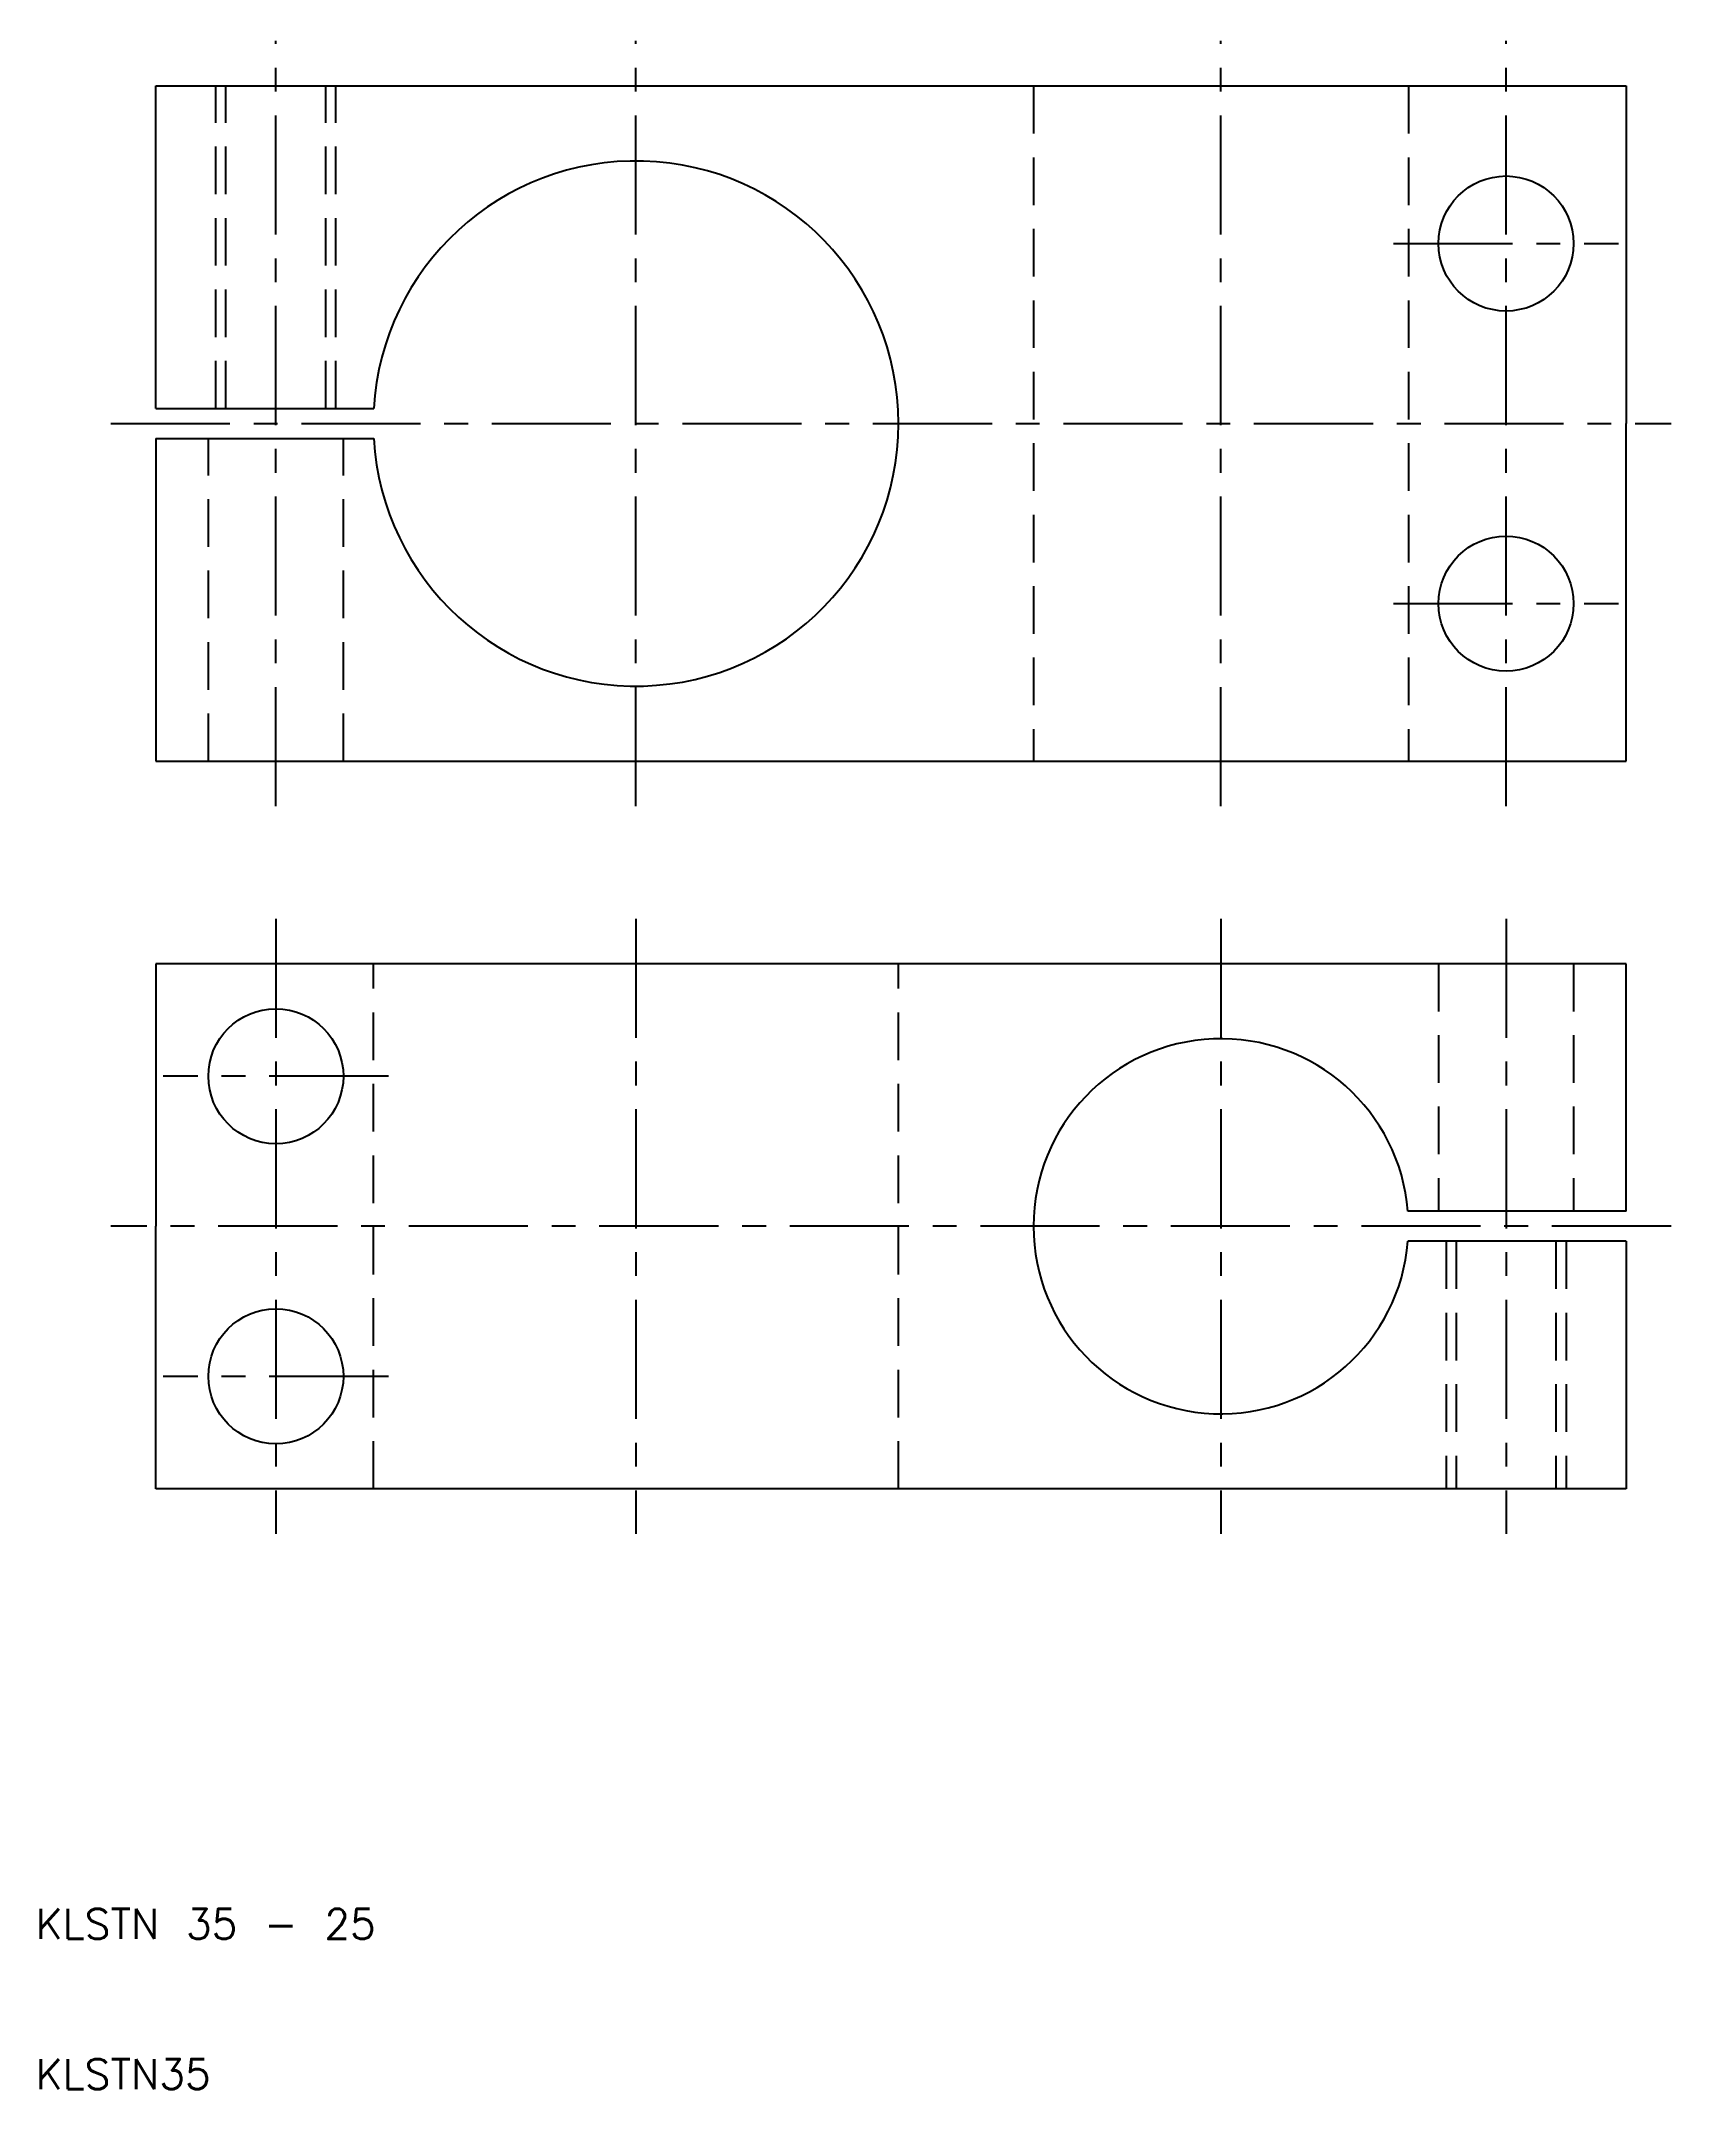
# Model space of a CAD drawing. Extents: x 10 to 119, y 10 to 146.
import ezdxf

# ---------------------------------------------------------------- set-up
doc = ezdxf.new("R2010")
doc.units = 0
doc.header["$LTSCALE"] = 0.25
doc.linetypes.add('CENTER', pattern=[50.8, 31.75, -6.35, 6.35, -6.35])
doc.linetypes.add('DASHED', pattern=[19.05, 12.7, -6.35])
doc.layers.get('0').update_dxf_attribs({"linetype": 'CONTINUOUS'})
doc.layers.add('CENTER', color=1, linetype='CENTER')
doc.styles.get("Standard").update_dxf_attribs({"font": 'txt.shx', "bigfont": 'extfont.shx'})

msp = doc.modelspace()

# ---------------------------------------------------------------- linework, layer by layer
for p, q in [((18, 143.5), (116, 143.5)), ((18, 122), (18, 143.5)), ((116, 143.5), (116, 121)), ((18, 122), (32.5286, 122)), ((116, 98.5), (116, 121)), ((18, 120), (18, 98.5)), ((18, 120), (32.5286, 120)), ((18, 98.5), (116, 98.5)), ((116, 85), (18, 85)), ((18, 85), (18, 67.5)), ((116, 68.5), (116, 85)), ((116, 68.5), (101.4599, 68.5)), ((18, 50), (18, 67.5)), ((116, 66.5), (101.4599, 66.5)), ((116, 66.5), (116, 50)), ((116, 50), (18, 50))]:
    msp.add_line(p, q)
at = {"color": 3, "linetype": 'DASHED'}
for p, q in [((22, 122), (22, 143.5)), ((22.6765, 122), (22.6765, 143.5)), ((29.3235, 122), (29.3235, 143.5)), ((30, 122), (30, 143.5)), ((76.5, 143.5), (76.5, 98.5)), ((101.5, 143.5), (101.5, 98.5)), ((21.5, 98.5), (21.5, 120)), ((30.5, 98.5), (30.5, 120)), ((32.5, 50), (32.5, 85)), ((67.5, 50), (67.5, 85)), ((103.5, 85), (103.5, 68.5)), ((112.5, 85), (112.5, 68.5)), ((104, 66.5), (104, 50)), ((104.6765, 66.5), (104.6765, 50)), ((111.3235, 66.5), (111.3235, 50)), ((112, 66.5), (112, 50))]:
    msp.add_line(p, q, dxfattribs=at)
for centre in [(108, 133), (108, 109), (26, 77.5), (26, 57.5)]:
    msp.add_circle(centre, 4.5)
for centre, radius, start, end in [((50, 121), 17.5, 183.275829, 176.724171), ((89, 67.5), 12.5, 4.588566, 355.411434)]:
    msp.add_arc(centre, radius, start, end)
at = {"layer": 'CENTER', "color": 1, "linetype": 'CENTER'}
for p, q in [((26, 95.5), (26, 146.5)), ((50, 95.5), (50, 146.5)), ((89, 95.5), (89, 146.5)), ((108, 95.5), (108, 146.5)), ((100.5, 133), (115.5, 133)), ((15, 121), (119, 121)), ((100.5, 109), (115.5, 109)), ((26, 88), (26, 47)), ((50, 88), (50, 47)), ((89, 88), (89, 47)), ((108, 88), (108, 47)), ((33.5, 77.5), (18.5, 77.5)), ((119, 67.5), (15, 67.5)), ((33.5, 57.5), (18.5, 57.5))]:
    msp.add_line(p, q, dxfattribs=at)

# ---------------------------------------------------------------- texts
for s, p in [('KLSTN 35 - 25', (10, 20)), ('KLSTN35', (10, 10))]:
    msp.add_text(s, height=2).set_placement(p)

doc.saveas('drawing.dxf')
